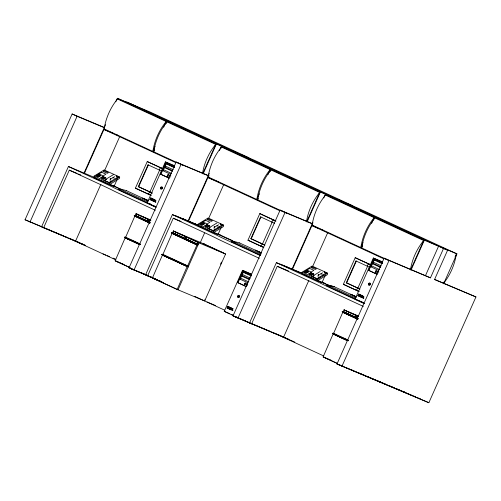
<?xml version="1.0" encoding="UTF-8"?>
<svg xmlns="http://www.w3.org/2000/svg" width="501" height="501" viewBox="0 0 501 501"><rect width="100%" height="100%" fill="white"/><g stroke="black" fill="none" stroke-linecap="round" stroke-linejoin="round"><path stroke-width="0.75" d="M149.887 222.695L134.374 215.48A1.328 0.833 -65.2 0 1 134.969 215.424L136.172 215.925C134.324 216.088 135.859 212.643 136.998 214.059M148.365 220.29L148.346 219.908L148.089 220.177M149.054 220.121C149.361 219.344 147.062 220.321 148.929 219.883M149.185 219.964L149.63 220.127L149.016 219.839M172.645 232.815L173.359 231.005L174.26 231.28M185.627 237.518L185.426 237.286M185.458 237.837C185.357 237.887 186.028 236.416 186.385 237.161M186.065 236.973L185.79 238.225L186.084 237.449M186.892 237.349L186.078 237.023M186.66 237.274C185.276 236.654 187.092 237.487 186.278 237.061M343.348 311.728L344.062 309.919L344.964 310.194M356.33 316.425L356.487 315.887L356.806 316.181M356.975 315.974L357.52 316.2L356.8 316.081M147.933 220.597L149.135 221.523L148.509 221.31M148.59 220.252L148.171 220.058M148.941 220.478L148.841 220.045M185.176 238.088C186.121 238.501 184.944 238.633 185.195 237.818M185.633 238.332L185.777 238.407M355.898 317.146C356.173 316.638 355.572 317.872 356.292 316.131C357.476 315.079 356.443 317.997 356.768 316.375M356.217 317.29L356.574 317.139M148.058 220.327L148.027 220.947L148.027 220.315M148.227 219.952L148.628 219.795M185.821 237.618C185.965 236.328 184.775 238.357 185.646 237.23M185.483 237.18L186.084 237.117M356.111 317.077L355.986 316.45M356.555 316.15L356.198 316.726M148.885 220.064L148.853 219.77M153.293 278.374L178.03 289.81L198.997 242.722L198.095 242.44L197.394 244.263M110.107 180.448L110.402 178.331L110.207 179.345L114.579 176.665M214.09 228.519L214.378 226.402L214.19 227.416L218.555 224.73M318.072 276.583L318.36 274.467L318.173 275.481L322.538 272.801M94.188 176.045L93.906 177.567L109.469 184.644L119.401 178.538L119.689 177.016L104.12 169.939L94.188 176.045L109.757 183.122L119.689 177.016M109.469 184.644L109.757 183.122M116.977 178.093L118.405 176.765L116.32 175.82M198.171 224.11L197.882 225.632L213.451 232.708L223.383 226.609L223.671 225.087L208.103 218.01L198.171 224.11L213.739 231.186L223.671 225.087M213.451 232.708L213.739 231.186M302.153 272.181L301.865 273.703L317.434 280.773L327.366 274.673L327.654 273.151L312.085 266.075L302.153 272.181L317.722 279.257L327.654 273.151M320.177 271.511L312.192 276.414L312.098 276.915L314.096 275.694M317.434 280.773L317.722 279.257M324.285 271.955L326.37 272.901L326.276 273.408L324.191 272.463M149.849 222.989L134.255 215.612L149.786 222.845M188.539 266.219L187.336 265.712A1.265 0.795 -65.2 0 0 186.729 265.799L161.967 254.37A1.265 0.795 -65.2 0 1 162.6 254.276L187.656 265.849L196.962 244.958L171.536 233.015L171.63 232.702A1.328 0.833 -65.2 0 1 172.225 232.646L198.171 244.582M196.968 244.081A1.328 0.833 -65.2 0 0 196.367 244.137L196.298 244.463A1.027 0.645 -65.2 0 1 196.88 244.676L196.943 244.839M357.814 319.124L342.246 311.929L342.333 311.616A1.328 0.833 -65.2 0 1 342.935 311.559L357.777 318.417M147.933 220.44L147.908 221.041M148.559 220.39L148.565 219.989M148.759 220.427L148.371 221.104M185.188 237.668L185.163 238.263M356.374 316.795L356.53 316.369M356.524 316.526C356.8 315.486 355.459 316.701 356.449 315.874M356.793 316.363L356.831 316.814M148.929 220.29L148.822 219.895M148.384 221.217L148.096 220.972M149.01 221.686L148.634 221.223L148.985 221.16M337.261 363.45L323.12 356.912L333.19 333.835A0.952 0.601 -65.2 0 0 332.664 333.61L332.695 333.271A1.265 0.795 -65.2 0 1 333.303 333.19L348.145 340.054M148.609 220.809L148.891 220.459M148.822 221.254L149.022 221.843M356.443 315.918L356.762 316.062M148.534 220.377L148.177 220.941M185.232 237.731L185.815 237.161L185.401 238.163M150.344 203.782L148.083 203.181L118.58 189.541L118.937 188.614L126.471 190.618M260.564 255.178L231.763 241.864L232.12 240.937L239.653 242.941M334.436 286.754L326.896 284.75L326.546 285.676L356.048 299.316M148.334 219.983L148.196 220.615M83.385 244.444L25.05 219.757L72.144 113.977L104.277 127.461M30.004 222.043L77.098 116.27L104.233 127.655M96.793 178.425L68.424 166.52L41.545 226.89L85.446 245.402M43.606 227.842L69.295 170.146L77.098 173.421M105.605 124.636L84.036 173.077L84.45 173.265L103.957 129.458L112.975 133.241M115.75 101.841L117.34 98.284L149.931 111.955L248.959 157.734L216.369 144.063L117.34 98.284M104.496 170.772L119.595 136.861M75.519 241.231L100.889 184.249M108.498 184.199L114.046 186.416L117.184 179.371M151.252 195.503L135.402 188.169L147.244 161.566L162.737 168.687M152.88 151.434A39.967 25.15 -65.2 0 1 166.2 121.511L117.51 99.004A39.967 25.15 -65.2 0 0 104.189 128.926L152.88 151.434L155.103 146.442M163.664 127.21L166.2 121.511M182.64 165.186L153.707 151.816L154.659 149.674M166.395 123.321L167.027 121.893L215.718 144.401L202.717 173.609M138.326 186.623L148.033 164.829L148.371 164.973L138.664 186.767L138.326 186.623L152.379 193.123M130.711 267.966L115.155 260.777L125.231 237.699A0.952 0.601 -65.2 0 0 124.699 237.474L124.73 237.136A1.265 0.795 -65.2 0 1 125.338 237.054L140.18 243.918M125.663 237.192L134.882 216.012A1.027 0.645 -65.2 0 0 134.356 215.793L134.281 215.793M156.149 207.126A34.519 0.601 24 0 1 147.131 202.918L165.399 161.892L174.536 165.725M169.069 178.112A34.519 0.601 24 0 1 162.305 174.981L160.539 174.141L165.537 162.925L174.16 166.902M160.539 174.141L160.877 174.285L165.875 163.069M149.999 199.548L150.713 197.945L155.899 200.337L155.141 201.953L155.817 202.235L149.999 199.548L153.738 201.302M150.106 199.598L150.82 197.995M171.63 173.459L163.432 169.67L164.635 167.641M173.296 169.72L165.098 165.931L166.301 163.902M160.552 188.226L161.028 187.155M161.009 188.169L161.247 187.637M161.635 188.464L161.873 187.931M167.478 175.651L168.211 174.686L167.478 175.651L170.378 176.978M161.898 188.846L162.374 187.781M157.583 280.015L129.033 267.822L176.127 162.048L208.973 175.832M133.986 270.114L181.08 164.334L208.93 176.02M200.769 226.496L172.407 214.591L145.528 274.955L157.514 280.078M147.588 275.913L173.277 218.211L181.08 221.486M152.417 278.005L162.487 254.921A0.952 0.601 -65.2 0 0 161.961 254.702L186.666 266.15A0.952 0.601 -65.2 0 1 187.224 266.357L177.154 289.44L152.417 278.005L163.37 282.602M162.919 254.414L172.137 233.241M203.049 173.979L216.369 144.063M209.268 173.415L188.019 221.141L198.145 225.406M219.419 150.626L221.317 146.348L253.907 160.026L352.942 205.805L320.352 192.127L221.317 146.348M188.432 221.329L207.934 177.523L218.342 181.894M259.399 193.799L256.863 199.498L208.172 176.991L208.811 175.569M220.86 148.496L221.492 147.075L270.183 169.582A39.967 25.15 -65.2 0 0 256.863 199.498M208.479 218.843L223.578 184.925M200.112 243.004L204.552 233.028M212.48 232.264L218.029 234.481L221.166 227.441M220.534 264.202L221.486 262.067M174.204 231.406L200.832 242.584L225.575 254.02L204.665 300.982L177.154 289.44M267.966 174.567L270.183 169.582M286.622 213.257L257.689 199.88L258.322 198.459M270.377 171.386L271.01 169.964L319.701 192.472L306.7 221.674M263.82 247.532L247.964 240.204L259.806 213.601L275.995 221.041M250.888 238.658L260.595 216.864L260.933 217.002L251.226 238.802L250.888 238.658L264.941 245.152M233.892 315.849A34.519 0.601 24 0 1 224.235 311.353L242.503 270.327L251.64 274.16M246.173 286.553A34.519 0.601 24 0 1 239.409 283.416L237.643 282.583L242.641 271.36L251.264 275.337M237.643 282.583L237.981 282.721L242.979 271.504M230.842 309.737L227.103 307.983L227.817 306.387L233.003 308.779M227.103 307.983L227.924 306.43M248.734 281.894L240.536 278.105L241.745 276.076M250.4 278.155L242.202 274.366L243.405 272.337M232.22 309.123L231.982 309.656L232.808 310.038M244.588 284.086L245.315 283.121L244.588 284.086L247.481 285.413M239.478 296.216L239.002 297.287L238.05 297.488L237.574 296.623L238.05 295.552L239.002 295.352L239.566 296.254L239.09 297.318L238.138 297.525L237.656 296.661L238.132 295.59L239.083 295.39M291.344 340.58L233.015 315.893L280.109 210.113L312.242 223.596M237.962 318.179L285.063 212.405L312.198 223.79M303.512 274.06L276.383 262.656L249.511 323.026L251.571 323.978L277.26 266.281L288.607 271.041M307.032 222.043L320.352 192.127M312.931 222.2L292.002 269.212L292.415 269.4L311.916 225.594L318.855 228.506M323.715 197.976L325.299 194.419L357.889 208.09L456.925 253.869L443.604 283.791M363.068 242.578L360.845 247.569L312.154 225.062L312.793 223.634M312.461 266.908L327.56 232.996M283.485 337.367L308.854 280.385M316.463 280.335L322.011 282.551L325.149 275.506M359.217 291.632L343.36 284.305L355.209 257.702L370.702 264.822M371.629 223.346L374.166 217.647L325.475 195.139A39.967 25.15 -65.2 0 0 312.154 225.062M388.488 260.345L361.672 247.951L362.624 245.809M346.291 282.758L355.992 260.965L356.336 261.109L346.629 282.902L346.291 282.758L359.637 288.933M333.622 333.328L342.847 312.148A1.027 0.645 -65.2 0 0 342.321 311.929L342.283 311.941M364.753 303.55A34.519 0.601 24 0 1 355.09 299.053L373.358 258.028L382.501 261.86M377.034 274.247A34.519 0.601 24 0 1 370.27 271.116L368.504 270.277L373.495 259.061L382.125 263.031M368.504 270.277L368.842 270.421L373.84 259.205M357.964 295.684L358.678 294.081L363.858 296.473L363.1 298.089L363.782 298.371L357.964 295.684L361.697 297.437M358.071 295.734L358.785 294.131M379.595 269.594L371.398 265.806L372.6 263.776M381.261 265.856L373.063 262.067L374.266 260.038M368.517 284.361L368.993 283.29L369.945 283.084M368.974 284.305L369.688 283.672M369.838 284.067L369.124 284.706M375.443 271.786L376.176 270.822L375.443 271.786L378.086 273.007M369.863 284.981L370.339 283.917M336.998 363.958L384.092 258.184L430.459 277.848L443.542 248.471L447.618 250.181L434.536 279.558L475.95 296.943L428.856 402.716L336.998 363.958L428.856 402.716M341.945 366.25L389.045 260.47L430.459 277.848M410.676 269.745L423.683 240.536L374.992 218.029A39.967 25.15 -65.2 0 0 361.672 247.951M411.014 270.114L424.334 240.198L456.925 253.869M425.506 275.563L438.588 246.179M443.266 283.422L443.905 281.994M455.002 257.063L455.954 254.928M148.653 220.822L148.822 220.434M148.728 221.436L149.016 221.148M149.041 221.185L148.622 221.354L148.991 221.517M148.39 220.002L148.528 219.751M356.061 316.701L356.468 316.018M148.058 220.164L148.359 219.826M148.459 221.292L148.615 221.01M148.565 221.336L148.778 221.423M161.904 254.439L186.71 265.812M148.227 220.227L148.096 220.565M149.104 221.21L149.047 221.536M357.457 316.175L357.2 316.118M149.417 220.039L149.123 219.883M113.539 174.555L104.227 180.279L109.093 182.489L118.405 176.765M104.133 180.786L106.794 179.151M110.326 182.176L111.66 181.362M216.858 223.033L208.209 228.343L213.075 230.554L222.388 224.836L220.302 223.884M208.115 228.851L210.113 227.623M214.309 230.247L215.643 229.427M217.634 228.199L219.632 226.978M326.37 272.901L317.058 278.625L312.192 276.414M318.292 278.312L320.289 277.084M322.281 275.863L323.615 275.043M165.286 166.395L165.098 166.82M165.048 166.802L165.242 166.376M163.389 170.54L163.576 170.115L163.432 170.559M167.672 176.114L167.434 176.521L167.622 176.095M242.396 274.836L242.152 275.237M240.493 278.976L240.73 278.575L240.543 278.994M244.776 284.549L244.588 284.975L244.726 284.53M373.251 262.53L373.063 262.956M373.013 262.937L373.201 262.511M371.585 266.275L371.347 266.676L371.535 266.25M375.399 272.657L375.706 272.538L375.381 272.387M186.666 266.15L161.842 254.652M196.317 244.469L171.486 232.896M161.98 186.948L160.946 187.117L160.47 188.188L161.028 189.09M161.723 187.537L161.159 187.599L161.247 188.601M161.159 188.57L161.961 187.969L161.635 187.499M160.946 189.052L161.986 188.883L162.462 187.812L161.898 186.917M238.263 296.035L238.977 296.367L238.263 297.005L238.351 296.072L239.065 296.404L238.827 296.936L238.113 296.605M368.911 285.188L369.945 285.019L370.421 283.948L369.863 283.052L368.911 283.253L368.435 284.324L368.993 285.226M357.15 316.068L357.514 316.2M356.111 317.327L355.867 316.951M118.58 189.541L120.09 189.942M231.763 241.864L235.533 242.866M327.128 284.837L334.305 286.741L356.624 297.062M327.297 285.877L329.558 286.478M94.877 178.005L99.737 179.947M198.859 226.076L203.719 228.011M302.842 274.141L307.702 276.082M115.75 134.406L117.829 135.283M320.245 229.089L323.709 230.541M434.58 279.37L475.95 296.943M161.36 168.048L160.345 167.622L159.274 170.027L159.612 170.165L149.905 191.964L149.567 191.82L148.496 194.225L149.517 194.651M273.922 220.083L272.907 219.657L271.836 222.056L272.175 222.2L262.468 244L262.129 243.855L261.059 246.26L262.079 246.686M369.325 264.184L368.304 263.758L367.233 266.163L367.577 266.3L357.871 288.1L357.532 287.956L356.462 290.361L357.482 290.787M135.402 188.169L150.895 195.29M247.964 240.204L263.457 247.325M145.948 199.767L148.014 200.632M343.36 284.305L358.86 291.425M78.513 174.016L80.642 174.905M147.131 202.918L152.054 204.984M153.456 205.573L155.567 206.462M197.92 225.068L182.658 218.661L183.065 218.856M175.757 215.787L197.945 225.093M200.225 226.283L202.999 227.448M258.51 251.803L260.576 252.667M280.454 264.152L302.635 273.458M305.46 274.855L306.881 275.45M353.913 295.903L355.973 296.767M355.09 299.053L363.532 302.598M136.942 214.184L150.619 219.92M204.602 244.162L203.162 243.561L223.264 252.855M225.575 254.02L198.941 242.847L173.315 231.061M197.839 245.321L172.219 233.516M344.907 310.319L358.584 316.056M188.176 267.027L162.562 255.222M25.05 219.757L42.291 226.991M43.725 227.592L63.834 236.034M65.274 236.635L67.428 237.537M68.862 238.144L78.2 242.058M78.269 242.459L85.464 245.477M103.006 253.894L105.886 255.103M107.327 255.704L109.487 256.612M113.082 258.121L115.243 259.03M115.155 260.777L123.954 264.472M141.495 272.888L146.53 274.999M147.532 275.5L130.366 268.292L132.427 269.25M149.68 276.402L152.542 277.598M129.033 267.822L155.604 278.976M159.124 280.66L161.278 281.568M158.936 280.673L161.065 281.562M206.988 301.959L215.624 305.585M224.235 311.353L229.859 313.714M231.268 314.309L233.378 315.192M239.296 318.285L241.407 319.175M242.81 319.763L244.92 320.646M242.215 319.663L234.343 316.363L236.409 317.315M243.643 320.264L267.252 330.172M268.68 330.773L270.828 331.675M272.256 332.269L274.404 333.171M275.838 333.772L285.132 337.674M233.015 315.893L288.626 339.227M291.832 340.786L294.826 342.133M323.12 356.912L331.199 360.307M351.621 369.926L353.775 370.834M357.376 372.343L359.536 373.251M360.977 373.852L373.928 379.288M377.698 380.873L383.453 383.29M384.893 383.891L387.054 384.799M388.494 385.401L390.648 386.309M392.089 386.91L394.249 387.818M395.69 388.425L400.005 390.235M402.165 391.143L403.606 391.744M404.326 392.045L405.203 392.415L403.08 391.438M344.049 366.832L338.325 364.427L340.392 365.386M345.483 367.433L361.935 374.335M363.363 374.936L365.511 375.838M366.939 376.439L369.087 377.341M370.521 377.936L378.387 381.242L375.556 379.933M379.1 381.543L386.972 384.843M388.4 385.444L390.548 386.346M391.976 386.947L394.124 387.843M395.552 388.444L412.01 395.352M413.438 395.953L415.586 396.848M220.327 235.007L218.279 234.124L232.439 240.599M322.262 282.195L324.31 283.071M171.536 233.015L171.555 233.028A1.027 0.645 -65.2 0 1 172.137 233.241M148.39 200.55L142.591 198.083L147.958 200.701M261.647 252.892L255.153 250.118L260.52 252.736M356.355 296.686L350.55 294.219L355.923 296.836M116.226 176.327L118.311 177.273M220.208 224.392L222.294 225.344M112.994 177.592L114.291 178.181M216.977 225.663L218.273 226.252M320.959 273.728L322.256 274.316M100.432 180.222L108.604 183.936M109.963 184.556L114.046 186.416M205.091 228.6L209.18 230.46M210.539 231.08L218.029 234.481M308.391 276.358L314.522 279.145M315.887 279.765L322.011 282.551M135.671 105.974L126.647 101.979L131.594 104.264M234.7 151.753L239.653 154.045M338.682 199.824L343.636 202.11M442.665 247.889L447.618 250.181M133.635 105.122L235.576 152.335M237.612 153.187L339.559 200.4M341.594 201.258L443.542 248.471M325.299 194.419L424.334 240.198M72.144 113.977L77.098 116.27M176.127 162.048L181.08 164.334M280.109 210.113L285.063 212.405M384.092 258.184L389.045 260.47M103.957 129.458L176.02 162.769M207.934 177.523L280.003 210.84M311.916 225.594L383.985 258.904M166.05 163.796L174.248 167.585M374.009 259.931L382.207 263.72M164.209 166.808L172.494 170.641M372.174 262.944L380.459 266.776M164.384 167.534L172.582 171.323M372.349 263.67L380.547 267.459M147.244 161.566L162.412 168.574M259.806 213.601L275.663 220.928M355.209 257.702L370.377 264.71M162.543 170.547L170.828 174.379M370.508 266.682L378.794 270.515M148.033 164.829L161.717 171.142M260.595 216.864L274.642 223.358M355.992 260.965L369.682 267.277M167.954 174.58L170.854 175.907M375.919 270.715L378.819 272.043M160.877 174.285L169.163 178.118M368.842 270.421L377.128 274.254M138.664 186.767L152.016 192.935M251.226 238.802L264.578 244.97M346.629 282.902L359.981 289.071M155.943 201.064L155.116 200.688L154.878 201.22L155.705 201.602M363.901 297.199L363.081 296.824L362.843 297.356L363.663 297.738M126.34 190.605L148.659 200.926M239.522 242.929L261.428 253.005M110.239 184.487L121.599 189.76M214.215 232.558L234.061 241.745M316.112 279.646L329.564 285.896M118.937 188.614L147.764 201.922M232.12 240.937L260.946 254.239M326.896 284.75L355.723 298.057M286.635 266.732L287.048 266.92M68.424 166.52L101.434 181.782A40.781 0.714 24 0 1 113.865 187.7A40.781 0.714 24 0 0 126.296 193.618L155.792 207.257M172.407 214.591L205.416 229.846A40.781 0.714 24 0 1 217.847 235.771A40.781 0.714 24 0 0 230.278 241.689L260.476 255.648M276.383 262.656L309.393 277.917A40.781 0.714 24 0 1 321.83 283.835A40.781 0.714 24 0 0 334.261 289.753L364.459 303.719M69.295 170.146L100.244 184.449A40.781 0.714 24 0 1 112.675 190.374A40.781 0.714 24 0 0 125.106 196.292L155.348 210.27M173.277 218.211L204.226 232.52A40.781 0.714 24 0 1 216.657 238.438A40.781 0.714 24 0 0 229.089 244.356L259.33 258.341M277.26 266.281L308.209 280.585A40.781 0.714 24 0 1 320.64 286.509A40.781 0.714 24 0 0 333.071 292.427L363.313 306.405M136.134 213.752L150.432 220.271M173.39 230.98L198.997 242.722M344.093 309.887L358.397 316.407M136.059 213.839L150.901 220.697M344.024 309.975L358.34 316.526M135.358 215.411L150.187 222.319L135.345 215.48M172.62 232.633L197.344 244.119M343.323 311.547L358.152 318.454M172.601 232.702L197.381 244.256M343.31 311.616L358.159 318.536M134.969 215.424L149.812 222.281M196.354 244.15L171.549 232.777L196.235 244.313M357.808 318.874L342.252 311.685L357.752 318.974M134.23 215.674L149.868 222.995M342.196 311.81L357.777 319.106M134.963 216.294L149.805 223.158M342.928 312.43L357.77 319.294M243.154 272.231L251.352 276.02M241.313 275.243L249.598 279.076M241.488 275.97L249.686 279.758M239.647 278.982L247.932 282.815M245.058 283.015L247.701 284.236M237.981 282.721L246.273 286.553M124.661 237.198L140.261 244.338M332.626 333.334L348.226 340.473M140.199 244.407L124.605 237.28L140.13 244.588M332.57 333.415L348.157 340.542M332.558 333.441L348.089 340.724M124.586 237.424L140.217 244.676M332.551 333.56L348.182 340.812M125.281 237.869L139.422 244.407M162.543 255.09L187.28 266.526M333.246 334.004L347.387 340.542M125.3 237.994L139.441 244.532M333.265 334.129L347.4 340.667M227.21 308.034L232.921 310.67L232.245 310.388L232.959 308.785L227.817 306.387M418.448 398.051L420.508 399.003M204.665 299.842L205.084 300.036M73.453 240.28L115.888 259.894M194.77 296.41L224.83 310.257M281.418 336.415L323.853 356.029M379.075 381.562L380.447 382.194M116.038 261.146L129.465 267.359M323.997 357.282L337.43 363.494M362.411 295.834L358.678 294.081M154.446 199.699L150.713 197.945M373.495 259.061L375.268 259.894A34.519 0.601 24 0 0 382.664 263.326M165.537 162.925L167.303 163.764A34.519 0.601 24 0 0 174.699 167.19M242.641 271.36L244.407 272.2A34.519 0.601 24 0 0 251.17 275.331M322.237 282.238L326.251 284.142M112.932 185.47L119.626 188.645M456.273 254.214A39.967 25.15 -65.2 0 1 443.798 283.084M360.845 247.569A39.967 25.15 -65.2 0 1 374.166 217.647M410.457 269.801A39.967 25.15 -65.2 0 1 423.683 240.536M382.382 262.23A34.519 0.601 24 0 1 373.358 258.028M202.498 173.665A39.967 25.15 -65.2 0 1 215.718 144.401M153.707 151.816A39.967 25.15 -65.2 0 1 167.027 121.893M174.417 166.094A34.519 0.601 24 0 1 165.399 161.892M208.172 176.991A39.967 25.15 -65.2 0 1 221.492 147.075M306.48 221.73A39.967 25.15 -65.2 0 1 319.701 192.472M257.689 199.88A39.967 25.15 -65.2 0 1 271.01 169.964M237.9 317.678A34.519 0.601 24 0 1 235.858 316.751M251.521 274.529A34.519 0.601 24 0 1 242.503 270.327M98.565 174.148L98.935 174.31L98.565 174.148M202.548 222.212L202.918 222.381L202.548 222.212M306.531 270.283L306.9 270.446L306.531 270.283M151.402 198.966L151.164 199.504L151.991 199.886L152.229 199.348L151.402 198.966M152.636 199.542L152.398 200.074L153.225 200.456L153.463 199.924L152.636 199.542M153.876 200.112L153.638 200.65L154.465 201.026L154.703 200.494L153.876 200.112M228.506 307.407L228.268 307.94L229.095 308.322L229.333 307.783L228.506 307.407M229.746 307.977L229.508 308.51L230.328 308.892L230.566 308.359L229.746 307.977M230.98 308.547L230.742 309.086L231.568 309.468L231.806 308.929L230.98 308.547M359.367 295.102L359.129 295.64L359.95 296.022L360.188 295.484L359.367 295.102M360.601 295.678L360.363 296.21L361.19 296.592L361.428 296.06L360.601 295.678M361.841 296.248L361.603 296.78L362.43 297.162L362.668 296.63L361.841 296.248M369.124 283.735L368.886 284.274L369.688 284.637L369.926 284.105L369.124 283.735M96.367 175.55L95.904 175.838L97.1 175.882L96.367 175.55M96.987 175.168L96.524 175.456L97.72 175.5L96.987 175.168M97.607 174.786L97.144 175.074L98.34 175.118L97.607 174.786M98.227 174.411L97.764 174.692L98.96 174.743L98.227 174.411M101.69 172.281L99.004 173.928L103.219 175.845L105.905 174.191L101.69 172.281M104.177 170.753L103.118 171.405L107.327 173.321L108.385 172.67L104.177 170.753M97.338 175.995L96.875 176.283L98.071 176.327L97.338 175.995M97.964 175.613L97.495 175.901L98.691 175.945L97.964 175.613M98.584 175.231L98.115 175.519L99.311 175.563L98.584 175.231M99.204 174.849L98.735 175.137L99.931 175.181L99.204 174.849M98.315 176.433L97.845 176.721L99.041 176.765L98.315 176.433M98.935 176.058L98.472 176.339L99.661 176.39L98.935 176.058M99.555 175.676L99.092 175.957L100.288 176.008L99.555 175.676M100.175 175.294L99.712 175.575L100.908 175.626L100.175 175.294M100.989 177.655L100.676 177.842L103.056 178.594L100.989 177.655M101.609 177.273L101.302 177.46L103.676 178.212L101.609 177.273M102.229 176.891L101.922 177.078L104.296 177.83L102.229 176.891M102.849 176.509L102.542 176.696L104.916 177.448L102.849 176.509M103.3 178.7L102.837 178.989L104.026 179.032L103.3 178.7M103.92 178.325L103.456 178.606L104.653 178.65L103.92 178.325M104.54 177.943L104.076 178.224L105.273 178.275L104.54 177.943M105.16 177.561L104.696 177.842L105.893 177.893L105.16 177.561M200.35 223.621L199.886 223.903L201.076 223.953L200.35 223.621M200.97 223.239L200.506 223.527L201.703 223.571L200.97 223.239M201.59 222.857L201.126 223.145L202.323 223.189L201.59 222.857M202.21 222.475L201.746 222.763L202.943 222.807L202.21 222.475M205.673 220.346L202.986 221.999L207.201 223.916L209.888 222.262L205.673 220.346M208.159 218.824L207.101 219.469L211.309 221.386L212.368 220.734L208.159 218.824M201.321 224.06L200.857 224.348L202.053 224.392L201.321 224.06M201.941 223.678L201.477 223.966L202.673 224.01L201.941 223.678M202.567 223.302L202.097 223.584L203.293 223.634L202.567 223.302M203.187 222.92L202.717 223.202L203.913 223.252L203.187 222.92M202.298 224.504L201.828 224.792L203.024 224.836L202.298 224.504M202.918 224.122L202.448 224.41L203.644 224.454L202.918 224.122M203.538 223.74L203.074 224.028L204.264 224.072L203.538 223.74M204.157 223.358L203.694 223.646L204.89 223.69L204.157 223.358M204.972 225.719L204.659 225.913L207.038 226.659L204.972 225.719M205.592 225.337L205.278 225.531L207.658 226.277L205.592 225.337M206.212 224.955L205.905 225.149L208.278 225.895L206.212 224.955M206.832 224.573L206.525 224.767L208.898 225.519L206.832 224.573M207.282 226.771L206.813 227.059L208.009 227.103L207.282 226.771M207.902 226.389L207.439 226.677L208.629 226.721L207.902 226.389M208.522 226.007L208.059 226.295L209.255 226.339L208.522 226.007M209.142 225.625L208.679 225.913L209.875 225.957L209.142 225.625M304.332 271.686L303.869 271.974L305.059 272.018L304.332 271.686M304.952 271.304L304.489 271.592L305.685 271.636L304.952 271.304M305.572 270.922L305.109 271.21L306.305 271.254L305.572 270.922M306.192 270.546L305.729 270.828L306.925 270.872L306.192 270.546M309.656 268.417L306.969 270.064L311.177 271.98L313.864 270.327L309.656 268.417M312.142 266.889L311.083 267.54L315.292 269.457L316.35 268.805L312.142 266.889M305.303 272.131L304.84 272.419L306.036 272.463L305.303 272.131M305.923 271.749L305.46 272.037L306.656 272.081L305.923 271.749M306.549 271.367L306.08 271.655L307.276 271.699L306.549 271.367M307.169 270.985L306.7 271.273L307.896 271.317L307.169 270.985M306.28 272.569L305.81 272.857L307.007 272.901L306.28 272.569M306.9 272.193L306.43 272.475L307.627 272.525L306.9 272.193M307.52 271.811L307.057 272.093L308.247 272.143L307.52 271.811M308.14 271.429L307.677 271.711L308.873 271.761L308.14 271.429M308.954 273.79L308.641 273.978L311.021 274.73L308.954 273.79M309.574 273.408L309.261 273.596L311.641 274.348L309.574 273.408M310.194 273.026L309.881 273.214L312.261 273.966L310.194 273.026M310.814 272.644L310.507 272.832L312.881 273.584L310.814 272.644M311.265 274.836L310.795 275.124L311.991 275.168L311.265 274.836M311.885 274.454L311.422 274.742L312.611 274.786L311.885 274.454M312.505 274.078L312.042 274.36L313.238 274.41L312.505 274.078M313.125 273.696L312.662 273.978L313.858 274.028L313.125 273.696"/></g></svg>
